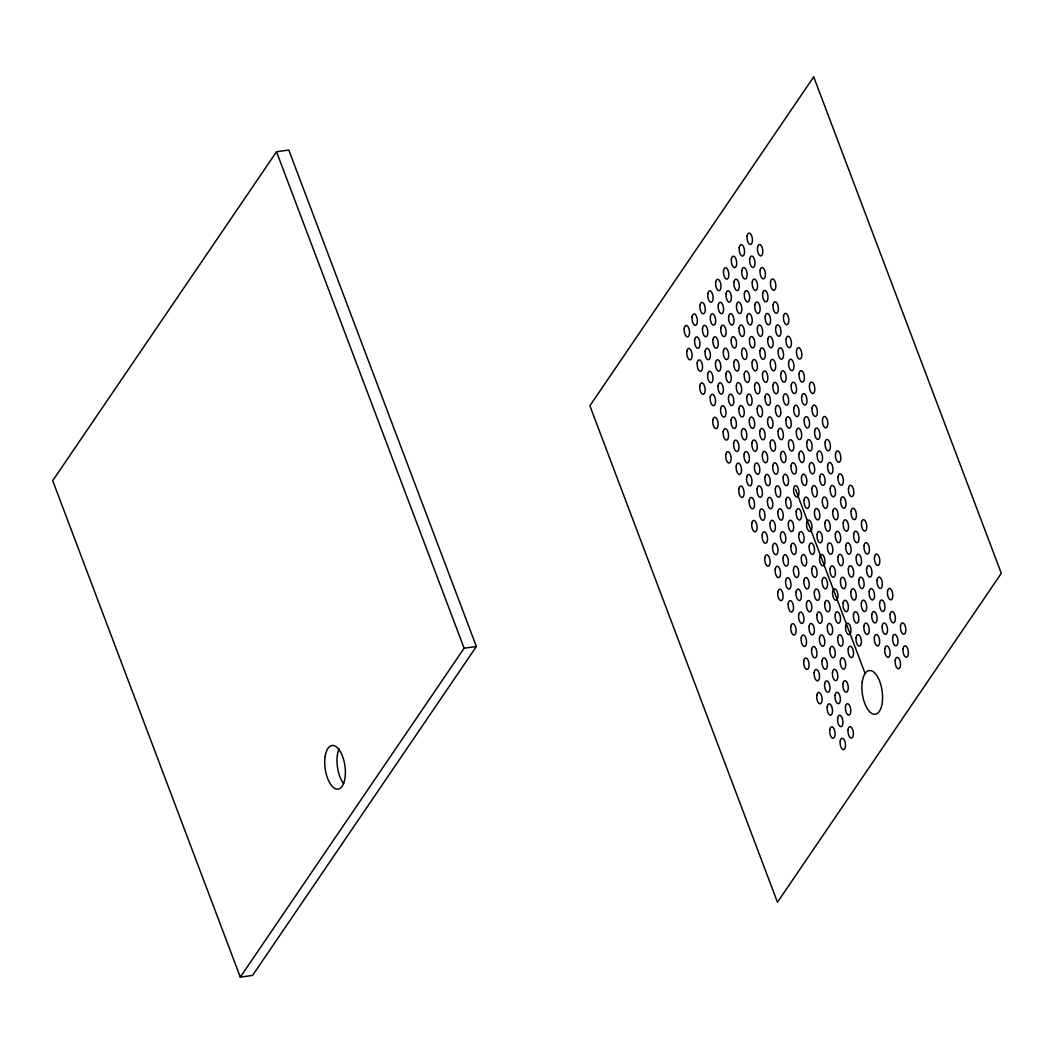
<?xml version="1.0" encoding="UTF-8"?>
<svg xmlns="http://www.w3.org/2000/svg" width="1054" height="1054" viewBox="0 0 1054 1054"><rect width="100%" height="100%" fill="white"/><g stroke="black" fill="none" stroke-linecap="round" stroke-linejoin="round"><path stroke-width="1.5" d="M276.53 151.75L52.7 480.677L240.299 977.137L252.565 975.424L476.382 646.497L288.796 150.037L276.53 151.75L464.116 648.21L240.299 977.137M464.116 648.21L476.382 646.497M795.586 489.557L865.097 673.493M343.67 783.689A22.055 9.987 82.1 0 1 339.032 748.788M813.701 76.863L589.884 405.79L777.47 902.25L1001.3 573.323L813.701 76.863M903.067 648.79A5.784 2.622 82.1 0 0 906.387 657.274A5.784 2.622 82.1 0 0 907.613 648.526A5.784 2.622 82.1 0 0 903.067 648.79M895.202 660.344A5.784 2.622 82.1 0 0 898.535 668.816A5.784 2.622 82.1 0 0 899.747 660.081A5.784 2.622 82.1 0 0 895.202 660.344M848.048 729.645A5.784 2.622 82.1 0 0 851.382 738.116A5.784 2.622 82.1 0 0 852.594 729.368A5.784 2.622 82.1 0 0 848.048 729.645M840.196 741.186A5.784 2.622 82.1 0 0 843.516 749.671A5.784 2.622 82.1 0 0 844.741 740.922A5.784 2.622 82.1 0 0 840.196 741.186M900.498 625.826A5.784 2.622 82.1 0 0 903.818 634.297A5.784 2.622 82.1 0 0 905.043 625.549A5.784 2.622 82.1 0 0 900.498 625.826M892.633 637.367A5.784 2.622 82.1 0 0 895.966 645.852A5.784 2.622 82.1 0 0 897.178 637.103A5.784 2.622 82.1 0 0 892.633 637.367M884.78 648.921A5.784 2.622 82.1 0 0 888.1 657.393A5.784 2.622 82.1 0 0 889.326 648.658A5.784 2.622 82.1 0 0 884.78 648.921M845.479 706.667A5.784 2.622 82.1 0 0 848.813 715.152A5.784 2.622 82.1 0 0 850.025 706.404A5.784 2.622 82.1 0 0 845.479 706.667M837.627 718.222A5.784 2.622 82.1 0 0 840.947 726.693A5.784 2.622 82.1 0 0 842.172 717.945A5.784 2.622 82.1 0 0 837.627 718.222M829.761 729.763A5.784 2.622 82.1 0 0 833.095 738.248A5.784 2.622 82.1 0 0 834.307 729.5A5.784 2.622 82.1 0 0 829.761 729.763M890.063 614.403A5.784 2.622 82.1 0 0 893.397 622.874A5.784 2.622 82.1 0 0 894.609 614.126A5.784 2.622 82.1 0 0 890.063 614.403M882.211 625.944A5.784 2.622 82.1 0 0 885.531 634.429A5.784 2.622 82.1 0 0 886.757 625.681A5.784 2.622 82.1 0 0 882.211 625.944M874.346 637.499A5.784 2.622 82.1 0 0 877.679 645.97A5.784 2.622 82.1 0 0 878.891 637.235A5.784 2.622 82.1 0 0 874.346 637.499M842.91 683.69A5.784 2.622 82.1 0 0 846.243 692.175A5.784 2.622 82.1 0 0 847.456 683.427A5.784 2.622 82.1 0 0 842.91 683.69M835.058 695.245A5.784 2.622 82.1 0 0 838.378 703.716A5.784 2.622 82.1 0 0 839.603 694.981A5.784 2.622 82.1 0 0 835.058 695.245M827.192 706.799A5.784 2.622 82.1 0 0 830.526 715.271A5.784 2.622 82.1 0 0 831.738 706.523A5.784 2.622 82.1 0 0 827.192 706.799M887.494 591.426A5.784 2.622 82.1 0 0 890.828 599.897A5.784 2.622 82.1 0 0 892.04 591.162A5.784 2.622 82.1 0 0 887.494 591.426M879.642 602.98A5.784 2.622 82.1 0 0 882.962 611.452A5.784 2.622 82.1 0 0 884.187 602.704A5.784 2.622 82.1 0 0 879.642 602.98M871.777 614.522A5.784 2.622 82.1 0 0 875.11 623.006A5.784 2.622 82.1 0 0 876.322 614.258A5.784 2.622 82.1 0 0 871.777 614.522M863.924 626.076A5.784 2.622 82.1 0 0 867.244 634.548A5.784 2.622 82.1 0 0 868.47 625.812A5.784 2.622 82.1 0 0 863.924 626.076M856.059 637.63A5.784 2.622 82.1 0 0 859.392 646.102A5.784 2.622 82.1 0 0 860.604 637.354A5.784 2.622 82.1 0 0 856.059 637.63M848.206 649.172A5.784 2.622 82.1 0 0 851.527 657.656A5.784 2.622 82.1 0 0 852.752 648.908A5.784 2.622 82.1 0 0 848.206 649.172M840.341 660.726A5.784 2.622 82.1 0 0 843.674 669.198A5.784 2.622 82.1 0 0 844.886 660.45A5.784 2.622 82.1 0 0 840.341 660.726M832.489 672.268A5.784 2.622 82.1 0 0 835.809 680.752A5.784 2.622 82.1 0 0 837.034 672.004A5.784 2.622 82.1 0 0 832.489 672.268M824.623 683.822A5.784 2.622 82.1 0 0 827.957 692.294A5.784 2.622 82.1 0 0 829.169 683.559A5.784 2.622 82.1 0 0 824.623 683.822M816.771 695.376A5.784 2.622 82.1 0 0 820.091 703.848A5.784 2.622 82.1 0 0 821.316 695.1A5.784 2.622 82.1 0 0 816.771 695.376M877.073 580.003A5.784 2.622 82.1 0 0 880.393 588.475A5.784 2.622 82.1 0 0 881.618 579.74A5.784 2.622 82.1 0 0 877.073 580.003M869.207 591.558A5.784 2.622 82.1 0 0 872.541 600.029A5.784 2.622 82.1 0 0 873.753 591.281A5.784 2.622 82.1 0 0 869.207 591.558M861.355 603.099A5.784 2.622 82.1 0 0 864.675 611.583A5.784 2.622 82.1 0 0 865.901 602.835A5.784 2.622 82.1 0 0 861.355 603.099M853.49 614.653A5.784 2.622 82.1 0 0 856.823 623.125A5.784 2.622 82.1 0 0 858.035 614.39A5.784 2.622 82.1 0 0 853.49 614.653M845.637 626.208A5.784 2.622 82.1 0 0 848.957 634.679A5.784 2.622 82.1 0 0 850.183 625.931A5.784 2.622 82.1 0 0 845.637 626.208M837.772 637.749A5.784 2.622 82.1 0 0 841.105 646.234A5.784 2.622 82.1 0 0 842.317 637.486A5.784 2.622 82.1 0 0 837.772 637.749M829.92 649.304A5.784 2.622 82.1 0 0 833.24 657.775A5.784 2.622 82.1 0 0 834.465 649.027A5.784 2.622 82.1 0 0 829.92 649.304M822.054 660.845A5.784 2.622 82.1 0 0 825.387 669.33A5.784 2.622 82.1 0 0 826.599 660.581A5.784 2.622 82.1 0 0 822.054 660.845M814.202 672.399A5.784 2.622 82.1 0 0 817.522 680.871A5.784 2.622 82.1 0 0 818.747 672.136A5.784 2.622 82.1 0 0 814.202 672.399M874.504 557.026A5.784 2.622 82.1 0 0 877.824 565.511A5.784 2.622 82.1 0 0 879.049 556.762A5.784 2.622 82.1 0 0 874.504 557.026M866.638 568.58A5.784 2.622 82.1 0 0 869.972 577.052A5.784 2.622 82.1 0 0 871.184 568.317A5.784 2.622 82.1 0 0 866.638 568.58M858.786 580.135A5.784 2.622 82.1 0 0 862.106 588.606A5.784 2.622 82.1 0 0 863.331 579.858A5.784 2.622 82.1 0 0 858.786 580.135M850.921 591.676A5.784 2.622 82.1 0 0 854.254 600.161A5.784 2.622 82.1 0 0 855.466 591.413A5.784 2.622 82.1 0 0 850.921 591.676M843.068 603.231A5.784 2.622 82.1 0 0 846.388 611.702A5.784 2.622 82.1 0 0 847.614 602.954A5.784 2.622 82.1 0 0 843.068 603.231M835.203 614.772A5.784 2.622 82.1 0 0 838.536 623.257A5.784 2.622 82.1 0 0 839.748 614.508A5.784 2.622 82.1 0 0 835.203 614.772M827.35 626.326A5.784 2.622 82.1 0 0 830.671 634.811A5.784 2.622 82.1 0 0 831.896 626.063A5.784 2.622 82.1 0 0 827.35 626.326M819.485 637.881A5.784 2.622 82.1 0 0 822.818 646.352A5.784 2.622 82.1 0 0 824.03 637.604A5.784 2.622 82.1 0 0 819.485 637.881M811.633 649.422A5.784 2.622 82.1 0 0 814.953 657.907A5.784 2.622 82.1 0 0 816.178 649.159A5.784 2.622 82.1 0 0 811.633 649.422M803.767 660.977A5.784 2.622 82.1 0 0 807.101 669.448A5.784 2.622 82.1 0 0 808.313 660.713A5.784 2.622 82.1 0 0 803.767 660.977M864.069 545.603A5.784 2.622 82.1 0 0 867.402 554.088A5.784 2.622 82.1 0 0 868.615 545.34A5.784 2.622 82.1 0 0 864.069 545.603M856.217 557.158A5.784 2.622 82.1 0 0 859.537 565.629A5.784 2.622 82.1 0 0 860.762 556.894A5.784 2.622 82.1 0 0 856.217 557.158M848.351 568.712A5.784 2.622 82.1 0 0 851.685 577.184A5.784 2.622 82.1 0 0 852.897 568.435A5.784 2.622 82.1 0 0 848.351 568.712M840.499 580.253A5.784 2.622 82.1 0 0 843.819 588.738A5.784 2.622 82.1 0 0 845.044 579.99A5.784 2.622 82.1 0 0 840.499 580.253M832.634 591.808A5.784 2.622 82.1 0 0 835.967 600.279A5.784 2.622 82.1 0 0 837.179 591.531A5.784 2.622 82.1 0 0 832.634 591.808M824.781 603.349A5.784 2.622 82.1 0 0 828.101 611.834A5.784 2.622 82.1 0 0 829.327 603.086A5.784 2.622 82.1 0 0 824.781 603.349M816.916 614.904A5.784 2.622 82.1 0 0 820.249 623.388A5.784 2.622 82.1 0 0 821.461 614.64A5.784 2.622 82.1 0 0 816.916 614.904M809.064 626.458A5.784 2.622 82.1 0 0 812.384 634.93A5.784 2.622 82.1 0 0 813.609 626.181A5.784 2.622 82.1 0 0 809.064 626.458M801.198 637.999A5.784 2.622 82.1 0 0 804.531 646.484A5.784 2.622 82.1 0 0 805.743 637.736A5.784 2.622 82.1 0 0 801.198 637.999M861.5 522.639A5.784 2.622 82.1 0 0 864.833 531.111A5.784 2.622 82.1 0 0 866.045 522.362A5.784 2.622 82.1 0 0 861.5 522.639M853.648 534.18A5.784 2.622 82.1 0 0 856.968 542.665A5.784 2.622 82.1 0 0 858.193 533.917A5.784 2.622 82.1 0 0 853.648 534.18M845.782 545.735A5.784 2.622 82.1 0 0 849.116 554.206A5.784 2.622 82.1 0 0 850.328 545.471A5.784 2.622 82.1 0 0 845.782 545.735M837.93 557.289A5.784 2.622 82.1 0 0 841.25 565.761A5.784 2.622 82.1 0 0 842.475 557.013A5.784 2.622 82.1 0 0 837.93 557.289M830.065 568.831A5.784 2.622 82.1 0 0 833.398 577.315A5.784 2.622 82.1 0 0 834.61 568.567A5.784 2.622 82.1 0 0 830.065 568.831M822.212 580.385A5.784 2.622 82.1 0 0 825.532 588.857A5.784 2.622 82.1 0 0 826.758 580.108A5.784 2.622 82.1 0 0 822.212 580.385M814.347 591.926A5.784 2.622 82.1 0 0 817.68 600.411A5.784 2.622 82.1 0 0 818.892 591.663A5.784 2.622 82.1 0 0 814.347 591.926M806.494 603.481A5.784 2.622 82.1 0 0 809.815 611.952A5.784 2.622 82.1 0 0 811.04 603.217A5.784 2.622 82.1 0 0 806.494 603.481M798.629 615.035A5.784 2.622 82.1 0 0 801.962 623.507A5.784 2.622 82.1 0 0 803.174 614.759A5.784 2.622 82.1 0 0 798.629 615.035M790.777 626.577A5.784 2.622 82.1 0 0 794.097 635.061A5.784 2.622 82.1 0 0 795.322 626.313A5.784 2.622 82.1 0 0 790.777 626.577M851.079 511.216A5.784 2.622 82.1 0 0 854.399 519.688A5.784 2.622 82.1 0 0 855.624 510.94A5.784 2.622 82.1 0 0 851.079 511.216M843.213 522.758A5.784 2.622 82.1 0 0 846.546 531.242A5.784 2.622 82.1 0 0 847.759 522.494A5.784 2.622 82.1 0 0 843.213 522.758M835.361 534.312A5.784 2.622 82.1 0 0 838.681 542.784A5.784 2.622 82.1 0 0 839.906 534.049A5.784 2.622 82.1 0 0 835.361 534.312M827.495 545.867A5.784 2.622 82.1 0 0 830.829 554.338A5.784 2.622 82.1 0 0 832.041 545.59A5.784 2.622 82.1 0 0 827.495 545.867M819.643 557.408A5.784 2.622 82.1 0 0 822.963 565.893A5.784 2.622 82.1 0 0 824.188 557.144A5.784 2.622 82.1 0 0 819.643 557.408M811.778 568.962A5.784 2.622 82.1 0 0 815.111 577.434A5.784 2.622 82.1 0 0 816.323 568.686A5.784 2.622 82.1 0 0 811.778 568.962M803.925 580.504A5.784 2.622 82.1 0 0 807.245 588.988A5.784 2.622 82.1 0 0 808.471 580.24A5.784 2.622 82.1 0 0 803.925 580.504M796.06 592.058A5.784 2.622 82.1 0 0 799.393 600.53A5.784 2.622 82.1 0 0 800.605 591.795A5.784 2.622 82.1 0 0 796.06 592.058M788.208 603.613A5.784 2.622 82.1 0 0 791.528 612.084A5.784 2.622 82.1 0 0 792.753 603.336A5.784 2.622 82.1 0 0 788.208 603.613M848.51 488.239A5.784 2.622 82.1 0 0 851.83 496.711A5.784 2.622 82.1 0 0 853.055 487.976A5.784 2.622 82.1 0 0 848.51 488.239M840.644 499.794A5.784 2.622 82.1 0 0 843.977 508.265A5.784 2.622 82.1 0 0 845.189 499.517A5.784 2.622 82.1 0 0 840.644 499.794M832.792 511.335A5.784 2.622 82.1 0 0 836.112 519.82A5.784 2.622 82.1 0 0 837.337 511.071A5.784 2.622 82.1 0 0 832.792 511.335M824.926 522.889A5.784 2.622 82.1 0 0 828.26 531.361A5.784 2.622 82.1 0 0 829.472 522.626A5.784 2.622 82.1 0 0 824.926 522.889M817.074 534.431A5.784 2.622 82.1 0 0 820.394 542.915A5.784 2.622 82.1 0 0 821.619 534.167A5.784 2.622 82.1 0 0 817.074 534.431M809.208 545.985A5.784 2.622 82.1 0 0 812.542 554.47A5.784 2.622 82.1 0 0 813.754 545.722A5.784 2.622 82.1 0 0 809.208 545.985M801.356 557.54A5.784 2.622 82.1 0 0 804.676 566.011A5.784 2.622 82.1 0 0 805.902 557.263A5.784 2.622 82.1 0 0 801.356 557.54M793.491 569.081A5.784 2.622 82.1 0 0 796.824 577.566A5.784 2.622 82.1 0 0 798.036 568.817A5.784 2.622 82.1 0 0 793.491 569.081M785.638 580.635A5.784 2.622 82.1 0 0 788.959 589.107A5.784 2.622 82.1 0 0 790.184 580.372A5.784 2.622 82.1 0 0 785.638 580.635M777.773 592.19A5.784 2.622 82.1 0 0 781.106 600.661A5.784 2.622 82.1 0 0 782.318 591.913A5.784 2.622 82.1 0 0 777.773 592.19M838.075 476.816A5.784 2.622 82.1 0 0 841.408 485.288A5.784 2.622 82.1 0 0 842.62 476.553A5.784 2.622 82.1 0 0 838.075 476.816M830.223 488.371A5.784 2.622 82.1 0 0 833.543 496.842A5.784 2.622 82.1 0 0 834.768 488.094A5.784 2.622 82.1 0 0 830.223 488.371M822.357 499.912A5.784 2.622 82.1 0 0 825.69 508.397A5.784 2.622 82.1 0 0 826.903 499.649A5.784 2.622 82.1 0 0 822.357 499.912M814.505 511.467A5.784 2.622 82.1 0 0 817.825 519.938A5.784 2.622 82.1 0 0 819.05 511.19A5.784 2.622 82.1 0 0 814.505 511.467M806.639 523.008A5.784 2.622 82.1 0 0 809.973 531.493A5.784 2.622 82.1 0 0 811.185 522.744A5.784 2.622 82.1 0 0 806.639 523.008M798.787 534.562A5.784 2.622 82.1 0 0 802.107 543.047A5.784 2.622 82.1 0 0 803.332 534.299A5.784 2.622 82.1 0 0 798.787 534.562M790.922 546.117A5.784 2.622 82.1 0 0 794.255 554.588A5.784 2.622 82.1 0 0 795.467 545.84A5.784 2.622 82.1 0 0 790.922 546.117M783.069 557.658A5.784 2.622 82.1 0 0 786.389 566.143A5.784 2.622 82.1 0 0 787.615 557.395A5.784 2.622 82.1 0 0 783.069 557.658M775.204 569.213A5.784 2.622 82.1 0 0 778.537 577.684A5.784 2.622 82.1 0 0 779.749 568.949A5.784 2.622 82.1 0 0 775.204 569.213M835.506 453.839A5.784 2.622 82.1 0 0 838.839 462.324A5.784 2.622 82.1 0 0 840.051 453.576A5.784 2.622 82.1 0 0 835.506 453.839M827.654 465.394A5.784 2.622 82.1 0 0 830.974 473.865A5.784 2.622 82.1 0 0 832.199 465.13A5.784 2.622 82.1 0 0 827.654 465.394M819.788 476.948A5.784 2.622 82.1 0 0 823.121 485.42A5.784 2.622 82.1 0 0 824.333 476.671A5.784 2.622 82.1 0 0 819.788 476.948M811.936 488.489A5.784 2.622 82.1 0 0 815.256 496.974A5.784 2.622 82.1 0 0 816.481 488.226A5.784 2.622 82.1 0 0 811.936 488.489M804.07 500.044A5.784 2.622 82.1 0 0 807.404 508.515A5.784 2.622 82.1 0 0 808.616 499.767A5.784 2.622 82.1 0 0 804.07 500.044M796.218 511.585A5.784 2.622 82.1 0 0 799.538 520.07A5.784 2.622 82.1 0 0 800.763 511.322A5.784 2.622 82.1 0 0 796.218 511.585M788.352 523.14A5.784 2.622 82.1 0 0 791.686 531.624A5.784 2.622 82.1 0 0 792.898 522.876A5.784 2.622 82.1 0 0 788.352 523.14M780.5 534.694A5.784 2.622 82.1 0 0 783.82 543.166A5.784 2.622 82.1 0 0 785.046 534.418A5.784 2.622 82.1 0 0 780.5 534.694M772.635 546.236A5.784 2.622 82.1 0 0 775.968 554.72A5.784 2.622 82.1 0 0 777.18 545.972A5.784 2.622 82.1 0 0 772.635 546.236M764.782 557.79A5.784 2.622 82.1 0 0 768.102 566.261A5.784 2.622 82.1 0 0 769.328 557.526A5.784 2.622 82.1 0 0 764.782 557.79M825.084 442.416A5.784 2.622 82.1 0 0 828.404 450.901A5.784 2.622 82.1 0 0 829.63 442.153A5.784 2.622 82.1 0 0 825.084 442.416M817.219 453.971A5.784 2.622 82.1 0 0 820.552 462.442A5.784 2.622 82.1 0 0 821.764 453.707A5.784 2.622 82.1 0 0 817.219 453.971M809.367 465.525A5.784 2.622 82.1 0 0 812.687 473.997A5.784 2.622 82.1 0 0 813.912 465.249A5.784 2.622 82.1 0 0 809.367 465.525M801.501 477.067A5.784 2.622 82.1 0 0 804.834 485.551A5.784 2.622 82.1 0 0 806.046 476.803A5.784 2.622 82.1 0 0 801.501 477.067M793.649 488.621A5.784 2.622 82.1 0 0 796.969 497.093A5.784 2.622 82.1 0 0 798.194 488.345A5.784 2.622 82.1 0 0 793.649 488.621M785.783 500.163A5.784 2.622 82.1 0 0 789.117 508.647A5.784 2.622 82.1 0 0 790.329 499.899A5.784 2.622 82.1 0 0 785.783 500.163M777.931 511.717A5.784 2.622 82.1 0 0 781.251 520.189A5.784 2.622 82.1 0 0 782.476 511.453A5.784 2.622 82.1 0 0 777.931 511.717M770.066 523.271A5.784 2.622 82.1 0 0 773.399 531.743A5.784 2.622 82.1 0 0 774.611 522.995A5.784 2.622 82.1 0 0 770.066 523.271M762.213 534.813A5.784 2.622 82.1 0 0 765.533 543.297A5.784 2.622 82.1 0 0 766.759 534.549A5.784 2.622 82.1 0 0 762.213 534.813M822.515 419.452A5.784 2.622 82.1 0 0 825.835 427.924A5.784 2.622 82.1 0 0 827.061 419.176A5.784 2.622 82.1 0 0 822.515 419.452M814.65 430.994A5.784 2.622 82.1 0 0 817.983 439.478A5.784 2.622 82.1 0 0 819.195 430.73A5.784 2.622 82.1 0 0 814.65 430.994M806.797 442.548A5.784 2.622 82.1 0 0 810.118 451.02A5.784 2.622 82.1 0 0 811.343 442.285A5.784 2.622 82.1 0 0 806.797 442.548M798.932 454.103A5.784 2.622 82.1 0 0 802.265 462.574A5.784 2.622 82.1 0 0 803.477 453.826A5.784 2.622 82.1 0 0 798.932 454.103M791.08 465.644A5.784 2.622 82.1 0 0 794.4 474.129A5.784 2.622 82.1 0 0 795.625 465.381A5.784 2.622 82.1 0 0 791.08 465.644M783.214 477.198A5.784 2.622 82.1 0 0 786.547 485.67A5.784 2.622 82.1 0 0 787.76 476.922A5.784 2.622 82.1 0 0 783.214 477.198M775.362 488.74A5.784 2.622 82.1 0 0 778.682 497.224A5.784 2.622 82.1 0 0 779.907 488.476A5.784 2.622 82.1 0 0 775.362 488.74M767.496 500.294A5.784 2.622 82.1 0 0 770.83 508.766A5.784 2.622 82.1 0 0 772.042 500.031A5.784 2.622 82.1 0 0 767.496 500.294M759.644 511.849A5.784 2.622 82.1 0 0 762.964 520.32A5.784 2.622 82.1 0 0 764.19 511.572A5.784 2.622 82.1 0 0 759.644 511.849M751.779 523.39A5.784 2.622 82.1 0 0 755.112 531.875A5.784 2.622 82.1 0 0 756.324 523.127A5.784 2.622 82.1 0 0 751.779 523.39M812.081 408.03A5.784 2.622 82.1 0 0 815.414 416.501A5.784 2.622 82.1 0 0 816.626 407.753A5.784 2.622 82.1 0 0 812.081 408.03M804.228 419.571A5.784 2.622 82.1 0 0 807.548 428.056A5.784 2.622 82.1 0 0 808.774 419.308A5.784 2.622 82.1 0 0 804.228 419.571M796.363 431.126A5.784 2.622 82.1 0 0 799.696 439.597A5.784 2.622 82.1 0 0 800.908 430.862A5.784 2.622 82.1 0 0 796.363 431.126M788.511 442.667A5.784 2.622 82.1 0 0 791.831 451.152A5.784 2.622 82.1 0 0 793.056 442.403A5.784 2.622 82.1 0 0 788.511 442.667M780.645 454.221A5.784 2.622 82.1 0 0 783.978 462.706A5.784 2.622 82.1 0 0 785.19 453.958A5.784 2.622 82.1 0 0 780.645 454.221M772.793 465.776A5.784 2.622 82.1 0 0 776.113 474.247A5.784 2.622 82.1 0 0 777.338 465.499A5.784 2.622 82.1 0 0 772.793 465.776M764.927 477.317A5.784 2.622 82.1 0 0 768.261 485.802A5.784 2.622 82.1 0 0 769.473 477.054A5.784 2.622 82.1 0 0 764.927 477.317M757.075 488.872A5.784 2.622 82.1 0 0 760.395 497.343A5.784 2.622 82.1 0 0 761.62 488.608A5.784 2.622 82.1 0 0 757.075 488.872M749.21 500.426A5.784 2.622 82.1 0 0 752.543 508.898A5.784 2.622 82.1 0 0 753.755 500.149A5.784 2.622 82.1 0 0 749.21 500.426M809.512 385.053A5.784 2.622 82.1 0 0 812.845 393.524A5.784 2.622 82.1 0 0 814.057 384.789A5.784 2.622 82.1 0 0 809.512 385.053M801.659 396.607A5.784 2.622 82.1 0 0 804.979 405.079A5.784 2.622 82.1 0 0 806.205 396.33A5.784 2.622 82.1 0 0 801.659 396.607M793.794 408.148A5.784 2.622 82.1 0 0 797.127 416.633A5.784 2.622 82.1 0 0 798.339 407.885A5.784 2.622 82.1 0 0 793.794 408.148M785.941 419.703A5.784 2.622 82.1 0 0 789.262 428.174A5.784 2.622 82.1 0 0 790.487 419.426A5.784 2.622 82.1 0 0 785.941 419.703M778.076 431.244A5.784 2.622 82.1 0 0 781.409 439.729A5.784 2.622 82.1 0 0 782.621 430.981A5.784 2.622 82.1 0 0 778.076 431.244M770.224 442.799A5.784 2.622 82.1 0 0 773.544 451.283A5.784 2.622 82.1 0 0 774.769 442.535A5.784 2.622 82.1 0 0 770.224 442.799M762.358 454.353A5.784 2.622 82.1 0 0 765.691 462.825A5.784 2.622 82.1 0 0 766.904 454.076A5.784 2.622 82.1 0 0 762.358 454.353M754.506 465.894A5.784 2.622 82.1 0 0 757.826 474.379A5.784 2.622 82.1 0 0 759.051 465.631A5.784 2.622 82.1 0 0 754.506 465.894M746.64 477.449A5.784 2.622 82.1 0 0 749.974 485.92A5.784 2.622 82.1 0 0 751.186 477.185A5.784 2.622 82.1 0 0 746.64 477.449M738.788 489.003A5.784 2.622 82.1 0 0 742.108 497.475A5.784 2.622 82.1 0 0 743.333 488.727A5.784 2.622 82.1 0 0 738.788 489.003M799.09 373.63A5.784 2.622 82.1 0 0 802.41 382.101A5.784 2.622 82.1 0 0 803.635 373.366A5.784 2.622 82.1 0 0 799.09 373.63M791.225 385.184A5.784 2.622 82.1 0 0 794.558 393.656A5.784 2.622 82.1 0 0 795.77 384.908A5.784 2.622 82.1 0 0 791.225 385.184M783.372 396.726A5.784 2.622 82.1 0 0 786.692 405.21A5.784 2.622 82.1 0 0 787.918 396.462A5.784 2.622 82.1 0 0 783.372 396.726M775.507 408.28A5.784 2.622 82.1 0 0 778.84 416.752A5.784 2.622 82.1 0 0 780.052 408.003A5.784 2.622 82.1 0 0 775.507 408.28M767.655 419.821A5.784 2.622 82.1 0 0 770.975 428.306A5.784 2.622 82.1 0 0 772.2 419.558A5.784 2.622 82.1 0 0 767.655 419.821M759.789 431.376A5.784 2.622 82.1 0 0 763.122 439.861A5.784 2.622 82.1 0 0 764.334 431.112A5.784 2.622 82.1 0 0 759.789 431.376M751.937 442.93A5.784 2.622 82.1 0 0 755.257 451.402A5.784 2.622 82.1 0 0 756.482 442.654A5.784 2.622 82.1 0 0 751.937 442.93M744.071 454.472A5.784 2.622 82.1 0 0 747.405 462.956A5.784 2.622 82.1 0 0 748.617 454.208A5.784 2.622 82.1 0 0 744.071 454.472M736.219 466.026A5.784 2.622 82.1 0 0 739.539 474.498A5.784 2.622 82.1 0 0 740.764 465.763A5.784 2.622 82.1 0 0 736.219 466.026M796.521 350.653A5.784 2.622 82.1 0 0 799.841 359.137A5.784 2.622 82.1 0 0 801.066 350.389A5.784 2.622 82.1 0 0 796.521 350.653M788.655 362.207A5.784 2.622 82.1 0 0 791.989 370.679A5.784 2.622 82.1 0 0 793.201 361.944A5.784 2.622 82.1 0 0 788.655 362.207M780.803 373.762A5.784 2.622 82.1 0 0 784.123 382.233A5.784 2.622 82.1 0 0 785.349 373.485A5.784 2.622 82.1 0 0 780.803 373.762M772.938 385.303A5.784 2.622 82.1 0 0 776.271 393.788A5.784 2.622 82.1 0 0 777.483 385.039A5.784 2.622 82.1 0 0 772.938 385.303M765.085 396.857A5.784 2.622 82.1 0 0 768.406 405.329A5.784 2.622 82.1 0 0 769.631 396.581A5.784 2.622 82.1 0 0 765.085 396.857M757.22 408.399A5.784 2.622 82.1 0 0 760.553 416.883A5.784 2.622 82.1 0 0 761.765 408.135A5.784 2.622 82.1 0 0 757.22 408.399M749.368 419.953A5.784 2.622 82.1 0 0 752.688 428.425A5.784 2.622 82.1 0 0 753.913 419.69A5.784 2.622 82.1 0 0 749.368 419.953M741.502 431.508A5.784 2.622 82.1 0 0 744.835 439.979A5.784 2.622 82.1 0 0 746.048 431.231A5.784 2.622 82.1 0 0 741.502 431.508M733.65 443.049A5.784 2.622 82.1 0 0 736.97 451.534A5.784 2.622 82.1 0 0 738.195 442.785A5.784 2.622 82.1 0 0 733.65 443.049M725.784 454.603A5.784 2.622 82.1 0 0 729.118 463.075A5.784 2.622 82.1 0 0 730.33 454.34A5.784 2.622 82.1 0 0 725.784 454.603M786.086 339.23A5.784 2.622 82.1 0 0 789.42 347.715A5.784 2.622 82.1 0 0 790.632 338.966A5.784 2.622 82.1 0 0 786.086 339.23M778.234 350.784A5.784 2.622 82.1 0 0 781.554 359.256A5.784 2.622 82.1 0 0 782.779 350.521A5.784 2.622 82.1 0 0 778.234 350.784M770.369 362.339A5.784 2.622 82.1 0 0 773.702 370.81A5.784 2.622 82.1 0 0 774.914 362.062A5.784 2.622 82.1 0 0 770.369 362.339M762.516 373.88A5.784 2.622 82.1 0 0 765.836 382.365A5.784 2.622 82.1 0 0 767.062 373.617A5.784 2.622 82.1 0 0 762.516 373.88M754.651 385.435A5.784 2.622 82.1 0 0 757.984 393.906A5.784 2.622 82.1 0 0 759.196 385.158A5.784 2.622 82.1 0 0 754.651 385.435M746.799 396.976A5.784 2.622 82.1 0 0 750.119 405.461A5.784 2.622 82.1 0 0 751.344 396.712A5.784 2.622 82.1 0 0 746.799 396.976M738.933 408.53A5.784 2.622 82.1 0 0 742.266 417.002A5.784 2.622 82.1 0 0 743.478 408.267A5.784 2.622 82.1 0 0 738.933 408.53M731.081 420.085A5.784 2.622 82.1 0 0 734.401 428.556A5.784 2.622 82.1 0 0 735.626 419.808A5.784 2.622 82.1 0 0 731.081 420.085M723.215 431.626A5.784 2.622 82.1 0 0 726.549 440.111A5.784 2.622 82.1 0 0 727.761 431.363A5.784 2.622 82.1 0 0 723.215 431.626M783.517 316.266A5.784 2.622 82.1 0 0 786.851 324.737A5.784 2.622 82.1 0 0 788.063 315.989A5.784 2.622 82.1 0 0 783.517 316.266M775.665 327.807A5.784 2.622 82.1 0 0 778.985 336.292A5.784 2.622 82.1 0 0 780.21 327.544A5.784 2.622 82.1 0 0 775.665 327.807M767.799 339.362A5.784 2.622 82.1 0 0 771.133 347.833A5.784 2.622 82.1 0 0 772.345 339.085A5.784 2.622 82.1 0 0 767.799 339.362M759.947 350.903A5.784 2.622 82.1 0 0 763.267 359.388A5.784 2.622 82.1 0 0 764.493 350.639A5.784 2.622 82.1 0 0 759.947 350.903M752.082 362.457A5.784 2.622 82.1 0 0 755.415 370.942A5.784 2.622 82.1 0 0 756.627 362.194A5.784 2.622 82.1 0 0 752.082 362.457M744.229 374.012A5.784 2.622 82.1 0 0 747.549 382.483A5.784 2.622 82.1 0 0 748.775 373.735A5.784 2.622 82.1 0 0 744.229 374.012M736.364 385.553A5.784 2.622 82.1 0 0 739.697 394.038A5.784 2.622 82.1 0 0 740.909 385.29A5.784 2.622 82.1 0 0 736.364 385.553M728.512 397.108A5.784 2.622 82.1 0 0 731.832 405.579A5.784 2.622 82.1 0 0 733.057 396.844A5.784 2.622 82.1 0 0 728.512 397.108M720.646 408.662A5.784 2.622 82.1 0 0 723.979 417.134A5.784 2.622 82.1 0 0 725.192 408.385A5.784 2.622 82.1 0 0 720.646 408.662M712.794 420.203A5.784 2.622 82.1 0 0 716.114 428.688A5.784 2.622 82.1 0 0 717.339 419.94A5.784 2.622 82.1 0 0 712.794 420.203M773.096 304.843A5.784 2.622 82.1 0 0 776.416 313.315A5.784 2.622 82.1 0 0 777.641 304.566A5.784 2.622 82.1 0 0 773.096 304.843M765.23 316.384A5.784 2.622 82.1 0 0 768.564 324.869A5.784 2.622 82.1 0 0 769.776 316.121A5.784 2.622 82.1 0 0 765.23 316.384M757.378 327.939A5.784 2.622 82.1 0 0 760.698 336.41A5.784 2.622 82.1 0 0 761.923 327.662A5.784 2.622 82.1 0 0 757.378 327.939M749.513 339.48A5.784 2.622 82.1 0 0 752.846 347.965A5.784 2.622 82.1 0 0 754.058 339.217A5.784 2.622 82.1 0 0 749.513 339.48M741.66 351.035A5.784 2.622 82.1 0 0 744.98 359.519A5.784 2.622 82.1 0 0 746.206 350.771A5.784 2.622 82.1 0 0 741.66 351.035M733.795 362.589A5.784 2.622 82.1 0 0 737.128 371.061A5.784 2.622 82.1 0 0 738.34 362.312A5.784 2.622 82.1 0 0 733.795 362.589M725.942 374.13A5.784 2.622 82.1 0 0 729.263 382.615A5.784 2.622 82.1 0 0 730.488 373.867A5.784 2.622 82.1 0 0 725.942 374.13M718.077 385.685A5.784 2.622 82.1 0 0 721.41 394.156A5.784 2.622 82.1 0 0 722.622 385.421A5.784 2.622 82.1 0 0 718.077 385.685M710.225 397.239A5.784 2.622 82.1 0 0 713.545 405.711A5.784 2.622 82.1 0 0 714.77 396.963A5.784 2.622 82.1 0 0 710.225 397.239M770.527 281.866A5.784 2.622 82.1 0 0 773.847 290.337A5.784 2.622 82.1 0 0 775.072 281.602A5.784 2.622 82.1 0 0 770.527 281.866M762.661 293.42A5.784 2.622 82.1 0 0 765.994 301.892A5.784 2.622 82.1 0 0 767.207 293.144A5.784 2.622 82.1 0 0 762.661 293.42M754.809 304.962A5.784 2.622 82.1 0 0 758.129 313.446A5.784 2.622 82.1 0 0 759.354 304.698A5.784 2.622 82.1 0 0 754.809 304.962M746.943 316.516A5.784 2.622 82.1 0 0 750.277 324.988A5.784 2.622 82.1 0 0 751.489 316.24A5.784 2.622 82.1 0 0 746.943 316.516M739.091 328.057A5.784 2.622 82.1 0 0 742.411 336.542A5.784 2.622 82.1 0 0 743.637 327.794A5.784 2.622 82.1 0 0 739.091 328.057M731.226 339.612A5.784 2.622 82.1 0 0 734.559 348.083A5.784 2.622 82.1 0 0 735.771 339.348A5.784 2.622 82.1 0 0 731.226 339.612M723.373 351.166A5.784 2.622 82.1 0 0 726.693 359.638A5.784 2.622 82.1 0 0 727.919 350.89A5.784 2.622 82.1 0 0 723.373 351.166M715.508 362.708A5.784 2.622 82.1 0 0 718.841 371.192A5.784 2.622 82.1 0 0 720.053 362.444A5.784 2.622 82.1 0 0 715.508 362.708M707.656 374.262A5.784 2.622 82.1 0 0 710.976 382.734A5.784 2.622 82.1 0 0 712.201 373.999A5.784 2.622 82.1 0 0 707.656 374.262M699.79 385.817A5.784 2.622 82.1 0 0 703.123 394.288A5.784 2.622 82.1 0 0 704.336 385.54A5.784 2.622 82.1 0 0 699.79 385.817M760.092 270.443A5.784 2.622 82.1 0 0 763.425 278.915A5.784 2.622 82.1 0 0 764.637 270.18A5.784 2.622 82.1 0 0 760.092 270.443M752.24 281.998A5.784 2.622 82.1 0 0 755.56 290.469A5.784 2.622 82.1 0 0 756.785 281.721A5.784 2.622 82.1 0 0 752.24 281.998M744.374 293.539A5.784 2.622 82.1 0 0 747.708 302.024A5.784 2.622 82.1 0 0 748.92 293.275A5.784 2.622 82.1 0 0 744.374 293.539M736.522 305.093A5.784 2.622 82.1 0 0 739.842 313.565A5.784 2.622 82.1 0 0 741.067 304.817A5.784 2.622 82.1 0 0 736.522 305.093M728.657 316.635A5.784 2.622 82.1 0 0 731.99 325.119A5.784 2.622 82.1 0 0 733.202 316.371A5.784 2.622 82.1 0 0 728.657 316.635M720.804 328.189A5.784 2.622 82.1 0 0 724.124 336.661A5.784 2.622 82.1 0 0 725.35 327.926A5.784 2.622 82.1 0 0 720.804 328.189M712.939 339.744A5.784 2.622 82.1 0 0 716.272 348.215A5.784 2.622 82.1 0 0 717.484 339.467A5.784 2.622 82.1 0 0 712.939 339.744M705.086 351.285A5.784 2.622 82.1 0 0 708.407 359.77A5.784 2.622 82.1 0 0 709.632 351.022A5.784 2.622 82.1 0 0 705.086 351.285M697.221 362.839A5.784 2.622 82.1 0 0 700.554 371.311A5.784 2.622 82.1 0 0 701.766 362.576A5.784 2.622 82.1 0 0 697.221 362.839M757.523 247.466A5.784 2.622 82.1 0 0 760.856 255.951A5.784 2.622 82.1 0 0 762.068 247.203A5.784 2.622 82.1 0 0 757.523 247.466M749.671 259.02A5.784 2.622 82.1 0 0 752.991 267.492A5.784 2.622 82.1 0 0 754.216 258.757A5.784 2.622 82.1 0 0 749.671 259.02M741.805 270.575A5.784 2.622 82.1 0 0 745.138 279.046A5.784 2.622 82.1 0 0 746.351 270.298A5.784 2.622 82.1 0 0 741.805 270.575M733.953 282.116A5.784 2.622 82.1 0 0 737.273 290.601A5.784 2.622 82.1 0 0 738.498 281.853A5.784 2.622 82.1 0 0 733.953 282.116M726.087 293.671A5.784 2.622 82.1 0 0 729.421 302.142A5.784 2.622 82.1 0 0 730.633 293.394A5.784 2.622 82.1 0 0 726.087 293.671M718.235 305.212A5.784 2.622 82.1 0 0 721.555 313.697A5.784 2.622 82.1 0 0 722.78 304.949A5.784 2.622 82.1 0 0 718.235 305.212M710.37 316.767A5.784 2.622 82.1 0 0 713.703 325.238A5.784 2.622 82.1 0 0 714.915 316.503A5.784 2.622 82.1 0 0 710.37 316.767M702.517 328.321A5.784 2.622 82.1 0 0 705.837 336.793A5.784 2.622 82.1 0 0 707.063 328.044A5.784 2.622 82.1 0 0 702.517 328.321M694.652 339.862A5.784 2.622 82.1 0 0 697.985 348.347A5.784 2.622 82.1 0 0 699.197 339.599A5.784 2.622 82.1 0 0 694.652 339.862M686.8 351.417A5.784 2.622 82.1 0 0 690.12 359.888A5.784 2.622 82.1 0 0 691.345 351.14A5.784 2.622 82.1 0 0 686.8 351.417M747.102 236.043A5.784 2.622 82.1 0 0 750.422 244.528A5.784 2.622 82.1 0 0 751.647 235.78A5.784 2.622 82.1 0 0 747.102 236.043M739.236 247.598A5.784 2.622 82.1 0 0 742.569 256.069A5.784 2.622 82.1 0 0 743.781 247.321A5.784 2.622 82.1 0 0 739.236 247.598M731.384 259.139A5.784 2.622 82.1 0 0 734.704 267.624A5.784 2.622 82.1 0 0 735.929 258.876A5.784 2.622 82.1 0 0 731.384 259.139M723.518 270.694A5.784 2.622 82.1 0 0 726.852 279.178A5.784 2.622 82.1 0 0 728.064 270.43A5.784 2.622 82.1 0 0 723.518 270.694M715.666 282.248A5.784 2.622 82.1 0 0 718.986 290.72A5.784 2.622 82.1 0 0 720.211 281.971A5.784 2.622 82.1 0 0 715.666 282.248M707.801 293.789A5.784 2.622 82.1 0 0 711.134 302.274A5.784 2.622 82.1 0 0 712.346 293.526A5.784 2.622 82.1 0 0 707.801 293.789M699.948 305.344A5.784 2.622 82.1 0 0 703.268 313.815A5.784 2.622 82.1 0 0 704.494 305.08A5.784 2.622 82.1 0 0 699.948 305.344M692.083 316.898A5.784 2.622 82.1 0 0 695.416 325.37A5.784 2.622 82.1 0 0 696.628 316.622A5.784 2.622 82.1 0 0 692.083 316.898M684.23 328.44A5.784 2.622 82.1 0 0 687.551 336.924A5.784 2.622 82.1 0 0 688.776 328.176A5.784 2.622 82.1 0 0 684.23 328.44M862.238 681.991A22.055 9.987 82.1 0 0 874.925 714.283A22.055 9.987 82.1 0 0 879.55 680.963A22.055 9.987 82.1 0 0 862.238 681.991M325.106 756.614A22.055 9.987 82.1 0 0 337.609 789.182A22.055 9.987 82.1 0 0 342.471 756.113A22.055 9.987 82.1 0 0 325.106 756.614"/></g></svg>
